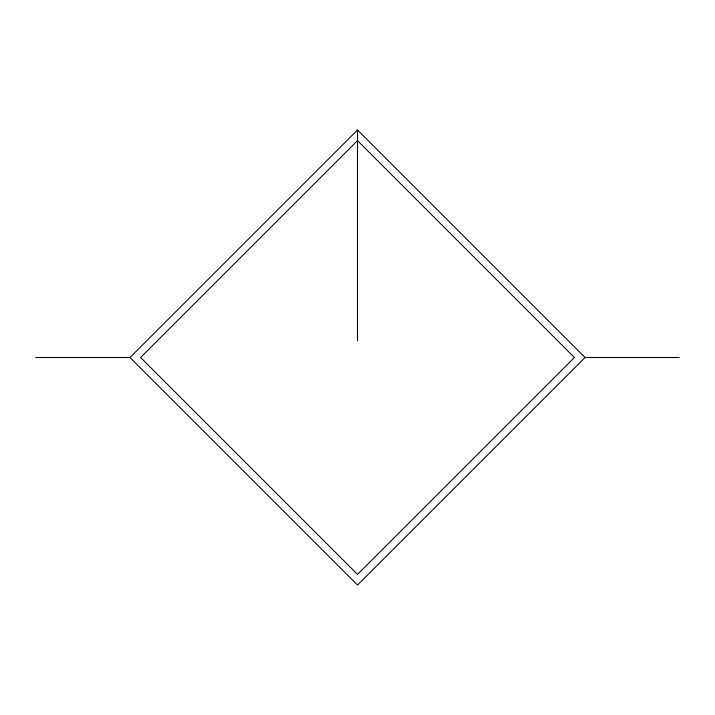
<?xml version="1.0" encoding="UTF-8"?>
<svg xmlns="http://www.w3.org/2000/svg" width="715" height="715" viewBox="0 0 715 715"><rect width="100%" height="100%" fill="white"/><g stroke="black" fill="none" stroke-linecap="round" stroke-linejoin="round"><path stroke-width="1.07" d="M35.75 357.5L129.987 357.5L357.5 129.987L585.013 357.5L679.25 357.5M585.013 357.5L357.5 585.013L129.987 357.5M357.5 129.987L357.5 340.983M357.5 140.605L140.605 357.5L357.5 574.395L574.395 357.5L357.5 140.605"/></g></svg>
